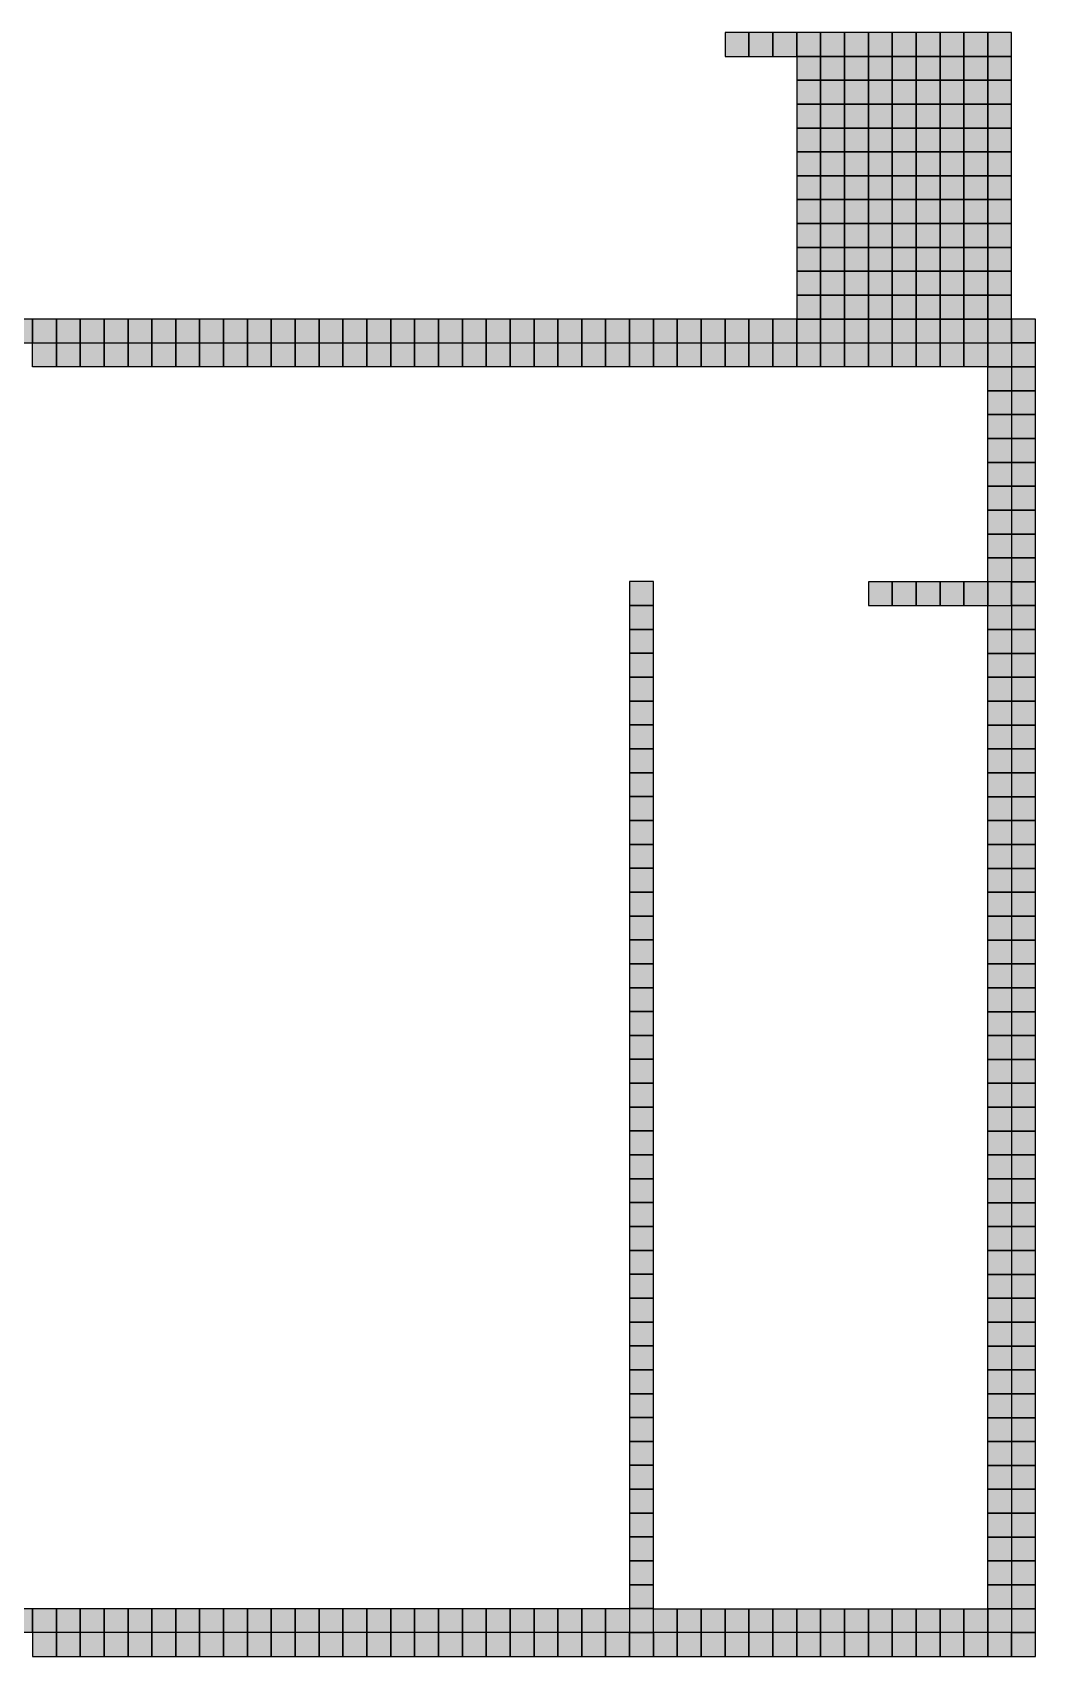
# Model space of a CAD drawing. Header units: inches. Extents: x 0 to 12.4, y -0.6 to 6.2.
# Drawn here: x 8.17 to 12.37, y -0.57 to 6.23 of the extents above; entities that cross this region are included whole.
import ezdxf

# ---------------------------------------------------------------- set-up
doc = ezdxf.new("R2010")
doc.units = ezdxf.units.IN
doc.header["$MEASUREMENT"] = 0
doc.layers.add('GRILLA PIXEL', color=7, linetype='Continuous')

# ---------------------------------------------------------------- blocks, each defined once
blk = doc.blocks.new('0-63-149-253-Muro fichas extremo')
at = {"layer": 'GRILLA PIXEL', "true_color": 0x3f95fd}
h = blk.add_hatch(color=153, dxfattribs=at)
h.dxf.hatch_style = 1
h.paths.add_polyline_path([(0, 0), (-0.1, 0), (-0.1, -0.1), (0, -0.1)])
blk.add_lwpolyline([(-0.1, 0), (-0.1, -0.1), (0, -0.1), (0, 0)], close=True)
blk = doc.blocks.new('1-125-217-63-auxiliar  ingresos')
at = {"layer": 'GRILLA PIXEL', "true_color": 0x7dd93f}
h = blk.add_hatch(color=83, dxfattribs=at)
h.dxf.hatch_style = 1
h.paths.add_polyline_path([(0, 0), (-0.1, 0), (-0.1, -0.1), (0, -0.1)])
blk.add_lwpolyline([(-0.1, 0), (-0.1, -0.1), (0, -0.1), (0, 0)], close=True)
blk = doc.blocks.new('0-255-31-255-Puerta ingreso')
at = {"layer": 'GRILLA PIXEL', "true_color": 0xff1fff}
h = blk.add_hatch(color=6, dxfattribs=at)
h.dxf.hatch_style = 1
h.paths.add_polyline_path([(0, 0), (-0.1, 0), (-0.1, -0.1), (0, -0.1)])
blk.add_lwpolyline([(-0.1, 0), (-0.1, -0.1), (0, -0.1), (0, 0)], close=True)
blk = doc.blocks.new('0-5-68-255-Muro inicio conexion')
at = {"layer": 'GRILLA PIXEL', "true_color": 0x0544ff}
h = blk.add_hatch(color=160, dxfattribs=at)
h.dxf.hatch_style = 1
h.paths.add_polyline_path([(0, 0), (-0.1, 0), (-0.1, -0.1), (0, -0.1)])
blk.add_lwpolyline([(-0.1, 0), (-0.1, -0.1), (0, -0.1), (0, 0)], close=True)
blk = doc.blocks.new('1-61-61-62-auxiliar ubicacion inicial')
at = {"layer": 'GRILLA PIXEL', "true_color": 0x3d3d3e}
h = blk.add_hatch(color=250, dxfattribs=at)
h.dxf.hatch_style = 1
h.paths.add_polyline_path([(0, 0), (-0.1, 0), (-0.1, -0.1), (0, -0.1)])
blk.add_lwpolyline([(-0.1, 0), (-0.1, -0.1), (0, -0.1), (0, 0)], close=True)
blk = doc.blocks.new('0-255-255-31-Muro alto')
at = {"layer": 'GRILLA PIXEL', "true_color": 0xffff1f}
h = blk.add_hatch(color=2, dxfattribs=at)
h.dxf.hatch_style = 1
h.paths.add_polyline_path([(0, 0), (-0.1, 0), (-0.1, -0.1), (0, -0.1)])
blk.add_lwpolyline([(-0.1, 0), (-0.1, -0.1), (0, -0.1), (0, 0)], close=True)
blk = doc.blocks.new('0-203-204-205-Ventana principal')
at = {"layer": 'GRILLA PIXEL', "true_color": 0xcbcccd}
h = blk.add_hatch(color=254, dxfattribs=at)
h.dxf.hatch_style = 1
h.paths.add_polyline_path([(0, 0), (-0.1, 0), (-0.1, -0.1), (0, -0.1)])
blk.add_lwpolyline([(-0.1, 0), (-0.1, -0.1), (0, -0.1), (0, 0)], close=True)
blk = doc.blocks.new('0-0-28-112-Muro auxiliar fichas esquinas')
at = {"layer": 'GRILLA PIXEL', "true_color": 0x001c70}
h = blk.add_hatch(color=166, dxfattribs=at)
h.dxf.hatch_style = 1
h.paths.add_polyline_path([(0, 0), (-0.1, 0), (-0.1, -0.1), (0, -0.1)])
blk.add_lwpolyline([(-0.1, 0), (-0.1, -0.1), (0, -0.1), (0, 0)], close=True)
blk = doc.blocks.new('0-242-113-114-Ventana servicio')
at = {"layer": 'GRILLA PIXEL', "true_color": 0xf27172}
h = blk.add_hatch(color=11, dxfattribs=at)
h.dxf.hatch_style = 1
h.paths.add_polyline_path([(0, 0), (-0.1, 0), (-0.1, -0.1), (0, -0.1)])
blk.add_lwpolyline([(-0.1, 0), (-0.1, -0.1), (0, -0.1), (0, 0)], close=True)
blk = doc.blocks.new('1-99-100-102-auxiliar lado interno')
at = {"lineweight": 70, "true_color": 0x636466}
h = blk.add_hatch(color=251, dxfattribs=at)
h.dxf.hatch_style = 1
h.paths.add_polyline_path([(-0.1, -0.1), (-0.1, 0), (0, 0), (0, -0.1)])
blk.add_lwpolyline([(0, 0), (0, -0.1), (-0.1, -0.1), (-0.1, 0)], close=True)
blk = doc.blocks.new('pixel extremo ventana')
h = blk.add_hatch(color=136)
h.dxf.hatch_style = 1
h.paths.add_polyline_path([(0, 0), (-0.1, 0), (-0.1, -0.1), (0, -0.1)])
blk.add_lwpolyline([(-0.1, 0), (-0.1, -0.1), (0, -0.1), (0, 0)], close=True)

msp = doc.modelspace()

# ---------------------------------------------------------------- block references
for name, p in [('1-61-61-62-auxiliar ubicacion inicial', (11.1728, 6.2346, 0)), ('1-61-61-62-auxiliar ubicacion inicial', (11.2728, 6.2346, 0)), ('1-61-61-62-auxiliar ubicacion inicial', (11.3728, 6.2346, 0)), ('1-125-217-63-auxiliar  ingresos', (11.4728, 6.2346, 0)), ('1-125-217-63-auxiliar  ingresos', (11.5728, 6.2346, 0)), ('1-125-217-63-auxiliar  ingresos', (11.6728, 6.2346, 0)), ('1-125-217-63-auxiliar  ingresos', (11.7728, 6.2346, 0)), ('1-125-217-63-auxiliar  ingresos', (11.8728, 6.2346, 0)), ('1-125-217-63-auxiliar  ingresos', (11.9728, 6.2346, 0)), ('1-125-217-63-auxiliar  ingresos', (12.0728, 6.2346, 0)), ('1-125-217-63-auxiliar  ingresos', (12.1728, 6.2346, 0)), ('1-125-217-63-auxiliar  ingresos', (12.2728, 6.2346, 0)), ('1-125-217-63-auxiliar  ingresos', (11.4728, 6.1346, 0)), ('1-125-217-63-auxiliar  ingresos', (11.5728, 6.1346, 0)), ('1-125-217-63-auxiliar  ingresos', (11.6728, 6.1346, 0)), ('1-125-217-63-auxiliar  ingresos', (11.7728, 6.1346, 0)), ('1-125-217-63-auxiliar  ingresos', (11.8728, 6.1346, 0)), ('1-125-217-63-auxiliar  ingresos', (11.9728, 6.1346, 0)), ('1-125-217-63-auxiliar  ingresos', (12.0728, 6.1346, 0)), ('1-125-217-63-auxiliar  ingresos', (12.1728, 6.1346, 0)), ('1-125-217-63-auxiliar  ingresos', (12.2728, 6.1346, 0)), ('1-125-217-63-auxiliar  ingresos', (11.4728, 6.0346, 0)), ('1-125-217-63-auxiliar  ingresos', (11.5728, 6.0346, 0)), ('1-125-217-63-auxiliar  ingresos', (11.6728, 6.0346, 0)), ('1-125-217-63-auxiliar  ingresos', (11.7728, 6.0346, 0)), ('1-125-217-63-auxiliar  ingresos', (11.8728, 6.0346, 0)), ('1-125-217-63-auxiliar  ingresos', (11.9728, 6.0346, 0)), ('1-125-217-63-auxiliar  ingresos', (12.0728, 6.0346, 0)), ('1-125-217-63-auxiliar  ingresos', (12.1728, 6.0346, 0)), ('1-125-217-63-auxiliar  ingresos', (12.2728, 6.0346, 0)), ('1-125-217-63-auxiliar  ingresos', (11.4728, 5.9346, 0)), ('1-125-217-63-auxiliar  ingresos', (11.5728, 5.9346, 0)), ('1-125-217-63-auxiliar  ingresos', (11.6728, 5.9346, 0)), ('1-125-217-63-auxiliar  ingresos', (11.7728, 5.9346, 0)), ('1-125-217-63-auxiliar  ingresos', (11.8728, 5.9346, 0)), ('1-125-217-63-auxiliar  ingresos', (11.9728, 5.9346, 0)), ('1-125-217-63-auxiliar  ingresos', (12.0728, 5.9346, 0)), ('1-125-217-63-auxiliar  ingresos', (12.1728, 5.9346, 0)), ('1-125-217-63-auxiliar  ingresos', (12.2728, 5.9346, 0)), ('1-125-217-63-auxiliar  ingresos', (11.4728, 5.8346, 0)), ('1-125-217-63-auxiliar  ingresos', (11.5728, 5.8346, 0)), ('1-125-217-63-auxiliar  ingresos', (11.6728, 5.8346, 0)), ('1-125-217-63-auxiliar  ingresos', (11.7728, 5.8346, 0)), ('1-125-217-63-auxiliar  ingresos', (11.8728, 5.8346, 0)), ('1-125-217-63-auxiliar  ingresos', (11.9728, 5.8346, 0)), ('1-125-217-63-auxiliar  ingresos', (12.0728, 5.8346, 0)), ('1-125-217-63-auxiliar  ingresos', (12.1728, 5.8346, 0)), ('1-125-217-63-auxiliar  ingresos', (12.2728, 5.8346, 0)), ('1-125-217-63-auxiliar  ingresos', (11.4728, 5.7346, 0)), ('1-125-217-63-auxiliar  ingresos', (11.5728, 5.7346, 0)), ('1-125-217-63-auxiliar  ingresos', (11.6728, 5.7346, 0)), ('1-125-217-63-auxiliar  ingresos', (11.7728, 5.7346, 0)), ('1-125-217-63-auxiliar  ingresos', (11.8728, 5.7346, 0)), ('1-125-217-63-auxiliar  ingresos', (11.9728, 5.7346, 0)), ('1-125-217-63-auxiliar  ingresos', (12.0728, 5.7346, 0)), ('1-125-217-63-auxiliar  ingresos', (12.1728, 5.7346, 0)), ('1-125-217-63-auxiliar  ingresos', (12.2728, 5.7346, 0)), ('1-125-217-63-auxiliar  ingresos', (11.4728, 5.6346, 0)), ('1-125-217-63-auxiliar  ingresos', (11.5728, 5.6346, 0)), ('1-125-217-63-auxiliar  ingresos', (11.6728, 5.6346, 0)), ('1-125-217-63-auxiliar  ingresos', (11.7728, 5.6346, 0)), ('1-125-217-63-auxiliar  ingresos', (11.8728, 5.6346, 0)), ('1-125-217-63-auxiliar  ingresos', (11.9728, 5.6346, 0)), ('1-125-217-63-auxiliar  ingresos', (12.0728, 5.6346, 0)), ('1-125-217-63-auxiliar  ingresos', (12.1728, 5.6346, 0)), ('1-125-217-63-auxiliar  ingresos', (12.2728, 5.6346, 0)), ('1-125-217-63-auxiliar  ingresos', (11.4728, 5.5346, 0)), ('1-125-217-63-auxiliar  ingresos', (11.5728, 5.5346, 0)), ('1-125-217-63-auxiliar  ingresos', (11.6728, 5.5346, 0)), ('1-125-217-63-auxiliar  ingresos', (11.7728, 5.5346, 0)), ('1-125-217-63-auxiliar  ingresos', (11.8728, 5.5346, 0)), ('1-125-217-63-auxiliar  ingresos', (11.9728, 5.5346, 0)), ('1-125-217-63-auxiliar  ingresos', (12.0728, 5.5346, 0)), ('1-125-217-63-auxiliar  ingresos', (12.1728, 5.5346, 0)), ('1-125-217-63-auxiliar  ingresos', (12.2728, 5.5346, 0)), ('1-125-217-63-auxiliar  ingresos', (11.4728, 5.4346, 0)), ('1-125-217-63-auxiliar  ingresos', (11.5728, 5.4346, 0)), ('1-125-217-63-auxiliar  ingresos', (11.6728, 5.4346, 0)), ('1-125-217-63-auxiliar  ingresos', (11.7728, 5.4346, 0)), ('1-125-217-63-auxiliar  ingresos', (11.8728, 5.4346, 0)), ('1-125-217-63-auxiliar  ingresos', (11.9728, 5.4346, 0)), ('1-125-217-63-auxiliar  ingresos', (12.0728, 5.4346, 0)), ('1-125-217-63-auxiliar  ingresos', (12.1728, 5.4346, 0)), ('1-125-217-63-auxiliar  ingresos', (12.2728, 5.4346, 0)), ('1-125-217-63-auxiliar  ingresos', (11.4728, 5.3346, 0)), ('1-125-217-63-auxiliar  ingresos', (11.5728, 5.3346, 0)), ('1-125-217-63-auxiliar  ingresos', (11.6728, 5.3346, 0)), ('1-125-217-63-auxiliar  ingresos', (11.7728, 5.3346, 0)), ('1-125-217-63-auxiliar  ingresos', (11.8728, 5.3346, 0)), ('1-125-217-63-auxiliar  ingresos', (11.9728, 5.3346, 0)), ('1-125-217-63-auxiliar  ingresos', (12.0728, 5.3346, 0)), ('1-125-217-63-auxiliar  ingresos', (12.1728, 5.3346, 0)), ('1-125-217-63-auxiliar  ingresos', (12.2728, 5.3346, 0)), ('1-125-217-63-auxiliar  ingresos', (11.4728, 5.2346, 0)), ('1-125-217-63-auxiliar  ingresos', (11.5728, 5.2346, 0)), ('1-125-217-63-auxiliar  ingresos', (11.6728, 5.2346, 0)), ('1-125-217-63-auxiliar  ingresos', (11.7728, 5.2346, 0)), ('1-125-217-63-auxiliar  ingresos', (11.8728, 5.2346, 0)), ('1-125-217-63-auxiliar  ingresos', (11.9728, 5.2346, 0)), ('1-125-217-63-auxiliar  ingresos', (12.0728, 5.2346, 0)), ('1-125-217-63-auxiliar  ingresos', (12.1728, 5.2346, 0)), ('1-125-217-63-auxiliar  ingresos', (12.2728, 5.2346, 0)), ('1-125-217-63-auxiliar  ingresos', (11.4728, 5.1346, 0)), ('1-125-217-63-auxiliar  ingresos', (11.5728, 5.1346, 0)), ('1-125-217-63-auxiliar  ingresos', (11.6728, 5.1346, 0)), ('1-125-217-63-auxiliar  ingresos', (11.7728, 5.1346, 0)), ('1-125-217-63-auxiliar  ingresos', (11.8728, 5.1346, 0)), ('1-125-217-63-auxiliar  ingresos', (11.9728, 5.1346, 0)), ('1-125-217-63-auxiliar  ingresos', (12.0728, 5.1346, 0)), ('1-125-217-63-auxiliar  ingresos', (12.1728, 5.1346, 0)), ('1-125-217-63-auxiliar  ingresos', (12.2728, 5.1346, 0)), ('0-63-149-253-Muro fichas extremo', (8.1728, 5.0346, 0)), ('0-63-149-253-Muro fichas extremo', (8.2728, 5.0346, 0)), ('0-63-149-253-Muro fichas extremo', (8.3728, 5.0346, 0)), ('0-63-149-253-Muro fichas extremo', (8.4728, 5.0346, 0)), ('0-63-149-253-Muro fichas extremo', (8.5728, 5.0346, 0)), ('0-63-149-253-Muro fichas extremo', (8.6728, 5.0346, 0)), ('0-63-149-253-Muro fichas extremo', (8.7728, 5.0346, 0)), ('0-63-149-253-Muro fichas extremo', (8.8728, 5.0346, 0)), ('0-63-149-253-Muro fichas extremo', (8.9728, 5.0346, 0)), ('0-63-149-253-Muro fichas extremo', (9.0728, 5.0346, 0)), ('0-63-149-253-Muro fichas extremo', (9.1728, 5.0346, 0)), ('0-63-149-253-Muro fichas extremo', (9.2728, 5.0346, 0)), ('0-63-149-253-Muro fichas extremo', (9.3728, 5.0346, 0)), ('0-63-149-253-Muro fichas extremo', (9.4728, 5.0346, 0)), ('0-63-149-253-Muro fichas extremo', (9.5728, 5.0346, 0)), ('0-63-149-253-Muro fichas extremo', (9.6728, 5.0346, 0)), ('0-63-149-253-Muro fichas extremo', (9.7728, 5.0346, 0)), ('0-63-149-253-Muro fichas extremo', (9.8728, 5.0346, 0)), ('0-63-149-253-Muro fichas extremo', (9.9728, 5.0346, 0)), ('0-63-149-253-Muro fichas extremo', (10.0728, 5.0346, 0)), ('0-63-149-253-Muro fichas extremo', (10.1728, 5.0346, 0)), ('0-63-149-253-Muro fichas extremo', (10.2728, 5.0346, 0)), ('0-63-149-253-Muro fichas extremo', (10.3728, 5.0346, 0)), ('0-63-149-253-Muro fichas extremo', (10.4728, 5.0346, 0)), ('0-63-149-253-Muro fichas extremo', (10.5728, 5.0346, 0)), ('0-63-149-253-Muro fichas extremo', (10.6728, 5.0346, 0)), ('0-63-149-253-Muro fichas extremo', (10.7728, 5.0346, 0)), ('0-63-149-253-Muro fichas extremo', (10.8728, 5.0346, 0)), ('0-63-149-253-Muro fichas extremo', (10.9728, 5.0346, 0)), ('0-63-149-253-Muro fichas extremo', (11.0728, 5.0346, 0)), ('0-63-149-253-Muro fichas extremo', (11.1728, 5.0346, 0)), ('0-5-68-255-Muro inicio conexion', (11.2728, 5.0346, 0)), ('0-5-68-255-Muro inicio conexion', (11.3728, 5.0346, 0)), ('0-255-31-255-Puerta ingreso', (11.4728, 5.0346, 0)), ('0-255-31-255-Puerta ingreso', (11.5728, 5.0346, 0)), ('0-255-31-255-Puerta ingreso', (11.6728, 5.0346, 0)), ('0-255-31-255-Puerta ingreso', (11.7728, 5.0346, 0)), ('0-255-31-255-Puerta ingreso', (11.8728, 5.0346, 0)), ('0-255-31-255-Puerta ingreso', (11.9728, 5.0346, 0)), ('0-255-31-255-Puerta ingreso', (12.0728, 5.0346, 0)), ('0-255-31-255-Puerta ingreso', (12.1728, 5.0346, 0)), ('0-255-31-255-Puerta ingreso', (12.2728, 5.0346, 0)), ('0-5-68-255-Muro inicio conexion', (12.3728, 5.0346, 0)), ('1-99-100-102-auxiliar lado interno', (8.2728, 4.9346, 0)), ('1-99-100-102-auxiliar lado interno', (8.3728, 4.9346, 0)), ('1-99-100-102-auxiliar lado interno', (8.4728, 4.9346, 0)), ('1-99-100-102-auxiliar lado interno', (8.5728, 4.9346, 0)), ('1-99-100-102-auxiliar lado interno', (8.6728, 4.9346, 0)), ('1-99-100-102-auxiliar lado interno', (8.7728, 4.9346, 0)), ('1-99-100-102-auxiliar lado interno', (8.8728, 4.9346, 0)), ('1-99-100-102-auxiliar lado interno', (8.9728, 4.9346, 0)), ('1-99-100-102-auxiliar lado interno', (9.0728, 4.9346, 0)), ('1-99-100-102-auxiliar lado interno', (9.1728, 4.9346, 0)), ('1-99-100-102-auxiliar lado interno', (9.2728, 4.9346, 0)), ('1-99-100-102-auxiliar lado interno', (9.3728, 4.9346, 0)), ('1-99-100-102-auxiliar lado interno', (9.4728, 4.9346, 0)), ('1-99-100-102-auxiliar lado interno', (9.5728, 4.9346, 0)), ('1-99-100-102-auxiliar lado interno', (9.6728, 4.9346, 0)), ('1-99-100-102-auxiliar lado interno', (9.7728, 4.9346, 0)), ('1-99-100-102-auxiliar lado interno', (9.8728, 4.9346, 0)), ('1-99-100-102-auxiliar lado interno', (9.9728, 4.9346, 0)), ('1-99-100-102-auxiliar lado interno', (10.0728, 4.9346, 0)), ('1-99-100-102-auxiliar lado interno', (10.1728, 4.9346, 0)), ('1-99-100-102-auxiliar lado interno', (10.2728, 4.9346, 0)), ('1-99-100-102-auxiliar lado interno', (10.3728, 4.9346, 0)), ('1-99-100-102-auxiliar lado interno', (10.4728, 4.9346, 0)), ('1-99-100-102-auxiliar lado interno', (10.5728, 4.9346, 0)), ('1-99-100-102-auxiliar lado interno', (10.6728, 4.9346, 0)), ('1-99-100-102-auxiliar lado interno', (10.7728, 4.9346, 0)), ('1-99-100-102-auxiliar lado interno', (10.8728, 4.9346, 0)), ('1-99-100-102-auxiliar lado interno', (10.9728, 4.9346, 0)), ('1-99-100-102-auxiliar lado interno', (11.0728, 4.9346, 0)), ('1-99-100-102-auxiliar lado interno', (11.1728, 4.9346, 0)), ('1-99-100-102-auxiliar lado interno', (11.2728, 4.9346, 0)), ('1-99-100-102-auxiliar lado interno', (11.3728, 4.9346, 0)), ('1-99-100-102-auxiliar lado interno', (11.4728, 4.9346, 0)), ('1-99-100-102-auxiliar lado interno', (11.5728, 4.9346, 0)), ('1-99-100-102-auxiliar lado interno', (11.6728, 4.9346, 0)), ('1-99-100-102-auxiliar lado interno', (11.7728, 4.9346, 0)), ('1-99-100-102-auxiliar lado interno', (11.8728, 4.9346, 0)), ('1-99-100-102-auxiliar lado interno', (11.9728, 4.9346, 0)), ('1-99-100-102-auxiliar lado interno', (12.0728, 4.9346, 0)), ('1-99-100-102-auxiliar lado interno', (12.1728, 4.9346, 0)), ('1-99-100-102-auxiliar lado interno', (12.2728, 4.9346, 0)), ('0-5-68-255-Muro inicio conexion', (12.3728, 4.9346, 0)), ('1-99-100-102-auxiliar lado interno', (12.2728, 4.8346, 0)), ('0-63-149-253-Muro fichas extremo', (12.3728, 4.8346, 0)), ('1-99-100-102-auxiliar lado interno', (12.2728, 4.7346, 0)), ('0-255-255-31-Muro alto', (12.3728, 4.7346, 0)), ('1-99-100-102-auxiliar lado interno', (12.2728, 4.6346, 0)), ('0-255-255-31-Muro alto', (12.3728, 4.6346, 0)), ('1-99-100-102-auxiliar lado interno', (12.2728, 4.5346, 0)), ('0-255-255-31-Muro alto', (12.3728, 4.5346, 0)), ('1-99-100-102-auxiliar lado interno', (12.2728, 4.4346, 0)), ('0-255-255-31-Muro alto', (12.3728, 4.4346, 0)), ('1-99-100-102-auxiliar lado interno', (12.2728, 4.3346, 0)), ('0-255-255-31-Muro alto', (12.3728, 4.3346)), ('1-99-100-102-auxiliar lado interno', (12.2728, 4.2346, 0)), ('0-255-255-31-Muro alto', (12.3728, 4.2346)), ('1-99-100-102-auxiliar lado interno', (12.2728, 4.1346, 0)), ('0-255-255-31-Muro alto', (12.3728, 4.1346)), ('1-99-100-102-auxiliar lado interno', (12.2728, 4.0346, 0)), ('0-255-255-31-Muro alto', (12.3728, 4.0346)), ('0-255-255-31-Muro alto', (10.7728, 3.9351, 0)), ('0-255-255-31-Muro alto', (11.7728, 3.9346)), ('0-255-255-31-Muro alto', (11.8728, 3.9346)), ('0-255-255-31-Muro alto', (11.9728, 3.9346)), ('0-255-255-31-Muro alto', (12.0728, 3.9346)), ('0-255-255-31-Muro alto', (12.1728, 3.9346)), ('0-255-255-31-Muro alto', (12.2728, 3.9346)), ('0-255-255-31-Muro alto', (12.3728, 3.9346)), ('0-255-255-31-Muro alto', (10.7728, 3.8351, 0)), ('1-99-100-102-auxiliar lado interno', (12.2728, 3.8346)), ('0-255-255-31-Muro alto', (12.3728, 3.8346)), ('0-255-255-31-Muro alto', (10.7728, 3.7351, 0)), ('1-99-100-102-auxiliar lado interno', (12.2728, 3.7346)), ('0-255-255-31-Muro alto', (12.3728, 3.7346)), ('0-255-255-31-Muro alto', (10.7728, 3.6351, 0)), ('1-99-100-102-auxiliar lado interno', (12.2728, 3.6346)), ('0-255-255-31-Muro alto', (12.3728, 3.6346)), ('0-255-255-31-Muro alto', (10.7728, 3.5351, 0)), ('1-99-100-102-auxiliar lado interno', (12.2728, 3.5346)), ('0-255-255-31-Muro alto', (12.3728, 3.5346)), ('0-255-255-31-Muro alto', (10.7728, 3.4351, 0)), ('1-99-100-102-auxiliar lado interno', (12.2728, 3.4346)), ('0-255-255-31-Muro alto', (12.3728, 3.4346)), ('0-255-255-31-Muro alto', (10.7728, 3.3351, 0)), ('1-99-100-102-auxiliar lado interno', (12.2728, 3.3346)), ('0-255-255-31-Muro alto', (12.3728, 3.3346)), ('0-255-255-31-Muro alto', (10.7728, 3.2351, 0)), ('1-99-100-102-auxiliar lado interno', (12.2728, 3.2346)), ('0-255-255-31-Muro alto', (12.3728, 3.2346)), ('0-255-255-31-Muro alto', (10.7728, 3.1351, 0)), ('1-99-100-102-auxiliar lado interno', (12.2728, 3.1346)), ('0-255-255-31-Muro alto', (12.3728, 3.1346)), ('0-255-255-31-Muro alto', (10.7728, 3.0351, 0)), ('1-99-100-102-auxiliar lado interno', (12.2728, 3.0346)), ('0-255-255-31-Muro alto', (12.3728, 3.0346)), ('0-255-255-31-Muro alto', (10.7728, 2.9351, 0)), ('1-99-100-102-auxiliar lado interno', (12.2728, 2.9346)), ('0-255-255-31-Muro alto', (12.3728, 2.9346)), ('0-255-255-31-Muro alto', (10.7728, 2.8351, 0)), ('1-99-100-102-auxiliar lado interno', (12.2728, 2.8346)), ('0-255-255-31-Muro alto', (12.3728, 2.8346)), ('0-255-255-31-Muro alto', (10.7728, 2.7351, 0)), ('1-99-100-102-auxiliar lado interno', (12.2728, 2.7346)), ('0-255-255-31-Muro alto', (12.3728, 2.7346)), ('0-255-255-31-Muro alto', (10.7728, 2.6351, 0)), ('1-99-100-102-auxiliar lado interno', (12.2728, 2.6346)), ('0-255-255-31-Muro alto', (12.3728, 2.6346)), ('0-255-255-31-Muro alto', (10.7728, 2.5351, 0)), ('1-99-100-102-auxiliar lado interno', (12.2728, 2.5346)), ('0-255-255-31-Muro alto', (12.3728, 2.5346)), ('0-255-255-31-Muro alto', (10.7728, 2.4351, 0)), ('1-99-100-102-auxiliar lado interno', (12.2728, 2.4346)), ('0-255-255-31-Muro alto', (12.3728, 2.4346)), ('0-255-255-31-Muro alto', (10.7728, 2.3351, 0)), ('1-99-100-102-auxiliar lado interno', (12.2728, 2.3346)), ('0-255-255-31-Muro alto', (12.3728, 2.3346)), ('0-255-255-31-Muro alto', (10.7728, 2.2351)), ('1-99-100-102-auxiliar lado interno', (12.2728, 2.2346)), ('0-255-255-31-Muro alto', (12.3728, 2.2346)), ('0-255-255-31-Muro alto', (10.7728, 2.1351)), ('1-99-100-102-auxiliar lado interno', (12.2728, 2.1346)), ('0-255-255-31-Muro alto', (12.3728, 2.1346)), ('0-255-255-31-Muro alto', (10.7728, 2.0351)), ('1-99-100-102-auxiliar lado interno', (12.2728, 2.0346)), ('0-255-255-31-Muro alto', (12.3728, 2.0346)), ('0-255-255-31-Muro alto', (10.7728, 1.9351)), ('1-99-100-102-auxiliar lado interno', (12.2728, 1.9346)), ('0-255-255-31-Muro alto', (12.3728, 1.9346)), ('0-255-255-31-Muro alto', (10.7728, 1.8351)), ('1-99-100-102-auxiliar lado interno', (12.2728, 1.8346)), ('0-255-255-31-Muro alto', (12.3728, 1.8346)), ('0-255-255-31-Muro alto', (10.7728, 1.7351)), ('1-99-100-102-auxiliar lado interno', (12.2728, 1.7346)), ('0-255-255-31-Muro alto', (12.3728, 1.7346)), ('0-255-255-31-Muro alto', (10.7728, 1.6351)), ('1-99-100-102-auxiliar lado interno', (12.2728, 1.6346)), ('0-255-255-31-Muro alto', (12.3728, 1.6346)), ('0-255-255-31-Muro alto', (10.7728, 1.5351)), ('1-99-100-102-auxiliar lado interno', (12.2728, 1.5346)), ('0-255-255-31-Muro alto', (12.3728, 1.5346)), ('0-255-255-31-Muro alto', (10.7728, 1.4351)), ('1-99-100-102-auxiliar lado interno', (12.2728, 1.4346)), ('0-255-255-31-Muro alto', (12.3728, 1.4346)), ('0-255-255-31-Muro alto', (10.7728, 1.3351)), ('1-99-100-102-auxiliar lado interno', (12.2728, 1.3346)), ('0-255-255-31-Muro alto', (12.3728, 1.3346)), ('0-255-255-31-Muro alto', (10.7728, 1.2351)), ('1-99-100-102-auxiliar lado interno', (12.2728, 1.2346)), ('0-255-255-31-Muro alto', (12.3728, 1.2346)), ('0-255-255-31-Muro alto', (10.7728, 1.1351)), ('1-99-100-102-auxiliar lado interno', (12.2728, 1.1346)), ('0-255-255-31-Muro alto', (12.3728, 1.1346)), ('0-255-255-31-Muro alto', (10.7728, 1.0351)), ('1-99-100-102-auxiliar lado interno', (12.2728, 1.0346)), ('0-255-255-31-Muro alto', (12.3728, 1.0346)), ('0-255-255-31-Muro alto', (10.7728, 0.9351)), ('1-99-100-102-auxiliar lado interno', (12.2728, 0.9346)), ('0-255-255-31-Muro alto', (12.3728, 0.9346)), ('0-255-255-31-Muro alto', (10.7728, 0.8351)), ('1-99-100-102-auxiliar lado interno', (12.2728, 0.8346)), ('0-255-255-31-Muro alto', (12.3728, 0.8346)), ('0-255-255-31-Muro alto', (10.7728, 0.7351)), ('1-99-100-102-auxiliar lado interno', (12.2728, 0.7346)), ('0-255-255-31-Muro alto', (12.3728, 0.7346)), ('0-255-255-31-Muro alto', (10.7728, 0.6351)), ('1-99-100-102-auxiliar lado interno', (12.2728, 0.6346)), ('0-255-255-31-Muro alto', (12.3728, 0.6346)), ('0-255-255-31-Muro alto', (10.7728, 0.5351)), ('1-99-100-102-auxiliar lado interno', (12.2728, 0.5346)), ('0-255-255-31-Muro alto', (12.3728, 0.5346)), ('0-255-255-31-Muro alto', (10.7728, 0.4351)), ('1-99-100-102-auxiliar lado interno', (12.2728, 0.4346)), ('0-255-255-31-Muro alto', (12.3728, 0.4346)), ('0-255-255-31-Muro alto', (10.7728, 0.3351)), ('1-99-100-102-auxiliar lado interno', (12.2728, 0.3346)), ('0-255-255-31-Muro alto', (12.3728, 0.3346)), ('0-255-255-31-Muro alto', (10.7728, 0.2351)), ('1-99-100-102-auxiliar lado interno', (12.2728, 0.2346)), ('0-255-255-31-Muro alto', (12.3728, 0.2346)), ('0-255-255-31-Muro alto', (10.7728, 0.1351)), ('1-99-100-102-auxiliar lado interno', (12.2728, 0.1346)), ('0-255-255-31-Muro alto', (12.3728, 0.1346)), ('0-255-255-31-Muro alto', (10.7728, 0.0351)), ('1-99-100-102-auxiliar lado interno', (12.2728, 0.0346)), ('0-255-255-31-Muro alto', (12.3728, 0.0346)), ('0-255-255-31-Muro alto', (10.7728, -0.0649)), ('1-99-100-102-auxiliar lado interno', (12.2728, -0.0654)), ('0-255-255-31-Muro alto', (12.3728, -0.0654)), ('0-255-255-31-Muro alto', (10.7728, -0.1649)), ('1-99-100-102-auxiliar lado interno', (12.2728, -0.1654)), ('0-255-255-31-Muro alto', (12.3728, -0.1654)), ('0-255-255-31-Muro alto', (10.7728, -0.2649)), ('1-99-100-102-auxiliar lado interno', (12.2728, -0.2654)), ('0-255-255-31-Muro alto', (12.3728, -0.2654)), ('1-99-100-102-auxiliar lado interno', (8.1728, -0.3649, 0)), ('1-99-100-102-auxiliar lado interno', (8.2728, -0.3649, 0)), ('1-99-100-102-auxiliar lado interno', (8.3728, -0.3649, 0)), ('1-99-100-102-auxiliar lado interno', (8.4728, -0.3649, 0)), ('1-99-100-102-auxiliar lado interno', (8.5728, -0.3649, 0)), ('1-99-100-102-auxiliar lado interno', (8.6728, -0.3649, 0)), ('1-99-100-102-auxiliar lado interno', (8.7728, -0.3649, 0)), ('1-99-100-102-auxiliar lado interno', (8.8728, -0.3649, 0)), ('1-99-100-102-auxiliar lado interno', (8.9728, -0.3649, 0)), ('1-99-100-102-auxiliar lado interno', (9.0728, -0.3649, 0)), ('1-99-100-102-auxiliar lado interno', (9.1728, -0.3649, 0)), ('1-99-100-102-auxiliar lado interno', (9.2728, -0.3649, 0)), ('1-99-100-102-auxiliar lado interno', (9.3728, -0.3649, 0)), ('1-99-100-102-auxiliar lado interno', (9.4728, -0.3649, 0)), ('1-99-100-102-auxiliar lado interno', (9.5728, -0.3649, 0)), ('1-99-100-102-auxiliar lado interno', (9.6728, -0.3649, 0)), ('1-99-100-102-auxiliar lado interno', (9.7728, -0.3649, 0)), ('1-99-100-102-auxiliar lado interno', (9.8728, -0.3649, 0)), ('1-99-100-102-auxiliar lado interno', (9.9728, -0.3649, 0)), ('1-99-100-102-auxiliar lado interno', (10.0728, -0.3649, 0)), ('1-99-100-102-auxiliar lado interno', (10.1728, -0.3649, 0)), ('1-99-100-102-auxiliar lado interno', (10.2728, -0.3649, 0)), ('1-99-100-102-auxiliar lado interno', (10.3728, -0.3649, 0)), ('1-99-100-102-auxiliar lado interno', (10.4728, -0.3649, 0)), ('1-99-100-102-auxiliar lado interno', (10.5728, -0.3649, 0)), ('1-99-100-102-auxiliar lado interno', (10.6728, -0.3649, 0)), ('0-255-255-31-Muro alto', (10.7728, -0.3649)), ('1-99-100-102-auxiliar lado interno', (10.8728, -0.3654)), ('1-99-100-102-auxiliar lado interno', (10.9728, -0.3654)), ('1-99-100-102-auxiliar lado interno', (11.0728, -0.3654)), ('1-99-100-102-auxiliar lado interno', (11.1728, -0.3654)), ('1-99-100-102-auxiliar lado interno', (11.2728, -0.3654)), ('1-99-100-102-auxiliar lado interno', (11.3728, -0.3654)), ('1-99-100-102-auxiliar lado interno', (11.4728, -0.3654)), ('1-99-100-102-auxiliar lado interno', (11.5728, -0.3654)), ('1-99-100-102-auxiliar lado interno', (11.6728, -0.3654)), ('1-99-100-102-auxiliar lado interno', (11.7728, -0.3654)), ('1-99-100-102-auxiliar lado interno', (11.8728, -0.3654)), ('1-99-100-102-auxiliar lado interno', (11.9728, -0.3654)), ('1-99-100-102-auxiliar lado interno', (12.0728, -0.3654)), ('1-99-100-102-auxiliar lado interno', (12.1728, -0.3654)), ('1-99-100-102-auxiliar lado interno', (12.2728, -0.3654)), ('0-0-28-112-Muro auxiliar fichas esquinas', (12.3728, -0.3654)), ('0-203-204-205-Ventana principal', (8.2728, -0.4649, 0)), ('0-203-204-205-Ventana principal', (8.3728, -0.4649, 0)), ('0-203-204-205-Ventana principal', (8.4728, -0.4649, 0)), ('0-203-204-205-Ventana principal', (8.5728, -0.4649, 0)), ('0-203-204-205-Ventana principal', (8.6728, -0.4649, 0)), ('0-203-204-205-Ventana principal', (8.7728, -0.4649, 0)), ('0-203-204-205-Ventana principal', (8.8728, -0.4649, 0)), ('0-203-204-205-Ventana principal', (8.9728, -0.4649, 0)), ('0-203-204-205-Ventana principal', (9.0728, -0.4649, 0)), ('0-203-204-205-Ventana principal', (9.1728, -0.4649, 0)), ('0-203-204-205-Ventana principal', (9.2728, -0.4649, 0)), ('0-203-204-205-Ventana principal', (9.3728, -0.4649, 0)), ('0-203-204-205-Ventana principal', (9.4728, -0.4649, 0)), ('0-203-204-205-Ventana principal', (9.5728, -0.4649, 0)), ('0-203-204-205-Ventana principal', (9.6728, -0.4649, 0)), ('0-203-204-205-Ventana principal', (9.7728, -0.4649, 0)), ('0-203-204-205-Ventana principal', (9.8728, -0.4649, 0)), ('0-203-204-205-Ventana principal', (9.9728, -0.4649, 0)), ('0-203-204-205-Ventana principal', (10.0728, -0.4649, 0)), ('0-203-204-205-Ventana principal', (10.1728, -0.4649, 0)), ('0-203-204-205-Ventana principal', (10.2728, -0.4649, 0)), ('pixel extremo ventana', (10.3728, -0.465, 0)), ('0-255-255-31-Muro alto', (10.4728, -0.4649, 0)), ('0-255-255-31-Muro alto', (10.5728, -0.4649, 0)), ('0-255-255-31-Muro alto', (10.6728, -0.4649, 0)), ('0-255-255-31-Muro alto', (10.7728, -0.4649)), ('pixel extremo ventana', (10.8728, -0.4655)), ('0-242-113-114-Ventana servicio', (10.9728, -0.4654)), ('0-242-113-114-Ventana servicio', (11.0728, -0.4654)), ('0-242-113-114-Ventana servicio', (11.1728, -0.4654)), ('0-242-113-114-Ventana servicio', (11.2728, -0.4654)), ('0-242-113-114-Ventana servicio', (11.3728, -0.4654)), ('0-242-113-114-Ventana servicio', (11.4728, -0.4654)), ('0-242-113-114-Ventana servicio', (11.5728, -0.4654)), ('0-242-113-114-Ventana servicio', (11.6728, -0.4654)), ('0-242-113-114-Ventana servicio', (11.7728, -0.4654)), ('0-242-113-114-Ventana servicio', (11.8728, -0.4654)), ('0-242-113-114-Ventana servicio', (11.9728, -0.4654)), ('0-242-113-114-Ventana servicio', (12.0728, -0.4654)), ('0-242-113-114-Ventana servicio', (12.1728, -0.4654)), ('pixel extremo ventana', (12.2728, -0.4655)), ('0-0-28-112-Muro auxiliar fichas esquinas', (12.3728, -0.4654))]:
    msp.add_blockref(name, p)

doc.saveas('drawing.dxf')
